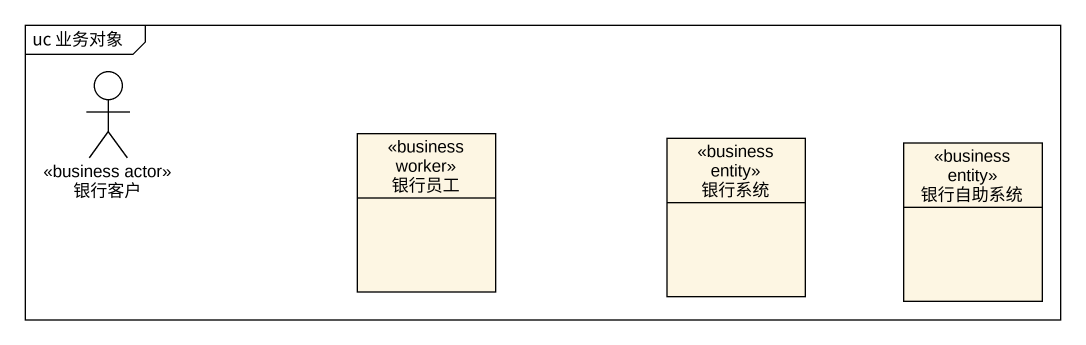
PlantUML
@startuml
mainframe uc 业务对象
allowmixing
hide circle
hide empty members
actor 银行客户 <<business actor>>
class 银行员工 <<business worker>>
class 银行系统 <<business entity>>
class 银行自助系统 <<business entity>>
@enduml
